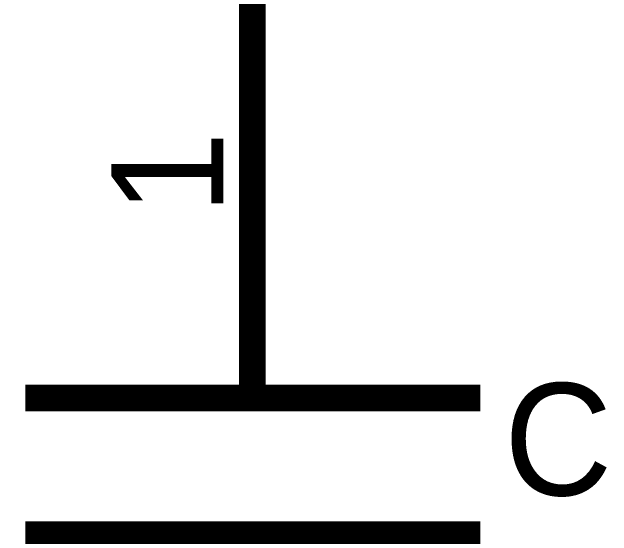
# Model space of a CAD drawing. Header units: inches. Extents: x 0 to 16.9, y 0 to 11.7.
# Drawn here: x 1.7154 to 1.9795, y 0.8896 to 1.1203 of the extents above; entities that cross this region are included whole.
import ezdxf

# ---------------------------------------------------------------- set-up
doc = ezdxf.new("R2010")
doc.units = ezdxf.units.IN
doc.header["$MEASUREMENT"] = 0
doc.layers.add('Sheet', color=255, linetype='Continuous')

msp = doc.modelspace()

# ---------------------------------------------------------------- linework, layer by layer
at = {"layer": 'Sheet'}
for points in [[(1.8212, 1.0202, 0.0118, 0.0118, 0), (1.8212, 1.22046, 0.0118, 0.0118, 0), (1.8212, 1.42033, 0.0118, 0.0118, 0)], [(1.8212, 0.95036, 0.0118, 0.0118, 0), (1.8212, 1.0202, 0.0118, 0.0118, 0)], [(1.8212, 0.95036, 0.0118, 0.0118, 0), (1.8212, 0.98045, 0.0118, 0.0118, 0)], [(1.9215, 0.95036, 0.0118, 0.0118, 0), (1.72128, 0.95036, 0.0118, 0.0118, 0)], [(1.9215, 0.89016, 0.0118, 0.0118, 0), (1.72128, 0.89016, 0.0118, 0.0118, 0)]]:
    msp.add_lwpolyline(points, format="xyseb", dxfattribs=at)

# ---------------------------------------------------------------- texts
msp.add_text('1', height=0.04939, rotation=90, dxfattribs=at).set_placement((1.80847, 1.031))
msp.add_text('C _G1', height=0.049389, dxfattribs=at).set_placement((1.93191, 0.90753))

doc.saveas('drawing.dxf')
